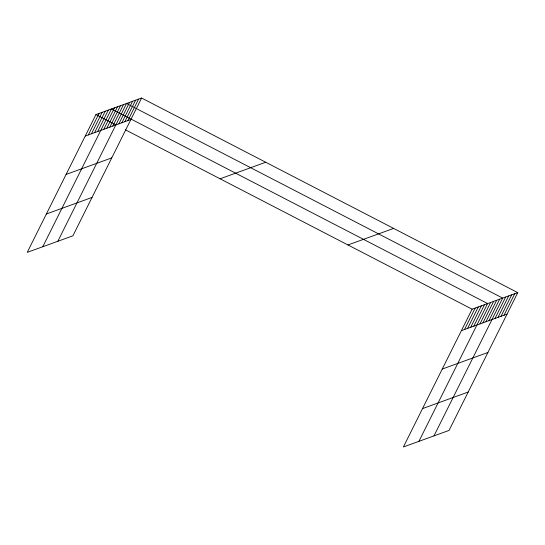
<?xml version="1.0" encoding="UTF-8"?>
<svg xmlns="http://www.w3.org/2000/svg" width="545" height="545" viewBox="0 0 545 545"><rect width="100%" height="100%" fill="white"/><g stroke="black" fill="none" stroke-linecap="round" stroke-linejoin="round"><path stroke-width="0.82" d="M141.605 98.025L95.947 114.573L27.25 252.362L72.901 235.815L141.605 98.025L517.75 292.638L449.053 430.427L403.395 446.975L472.099 309.185L517.75 292.638M88.345 134.922L99.054 113.449M91.451 133.798L102.16 112.325M94.558 132.673L105.26 111.2M97.657 131.549L108.366 110.07M42.769 246.735L111.473 108.945L487.618 303.558L418.921 441.348M103.775 129.329L114.484 107.855M106.793 128.239L117.495 106.766M109.804 127.148L120.513 105.669M112.815 126.052L123.524 104.579M57.838 241.278L126.535 103.489L502.688 298.095L433.983 435.891M118.844 123.872L129.553 102.392M121.855 122.775L132.564 101.302M124.866 121.685L135.576 100.205M127.884 120.595L138.587 99.115M464.497 329.534L475.199 308.061M467.596 328.41L478.306 306.937M470.703 327.286L481.412 305.806M473.809 326.162L484.512 304.682M479.927 323.941L490.629 302.468M482.938 322.851L493.647 301.371M485.949 321.754L496.659 300.281M488.967 320.664L499.67 299.191M494.989 318.478L505.699 297.005M498.001 317.388L508.71 295.915M501.019 316.298L511.721 294.818M504.03 315.201L514.739 293.728M85.245 136.052L130.895 119.498M66.102 174.434L111.759 157.887M46.386 213.981L92.044 197.433M220.078 178.794L265.728 162.246M347.969 244.964L393.619 228.416M461.39 330.658L507.041 314.111M442.254 369.047L487.904 352.492M422.532 408.593L468.189 392.039M95.947 114.573L115.901 124.894M125.507 129.867L472.099 309.185"/></g></svg>
